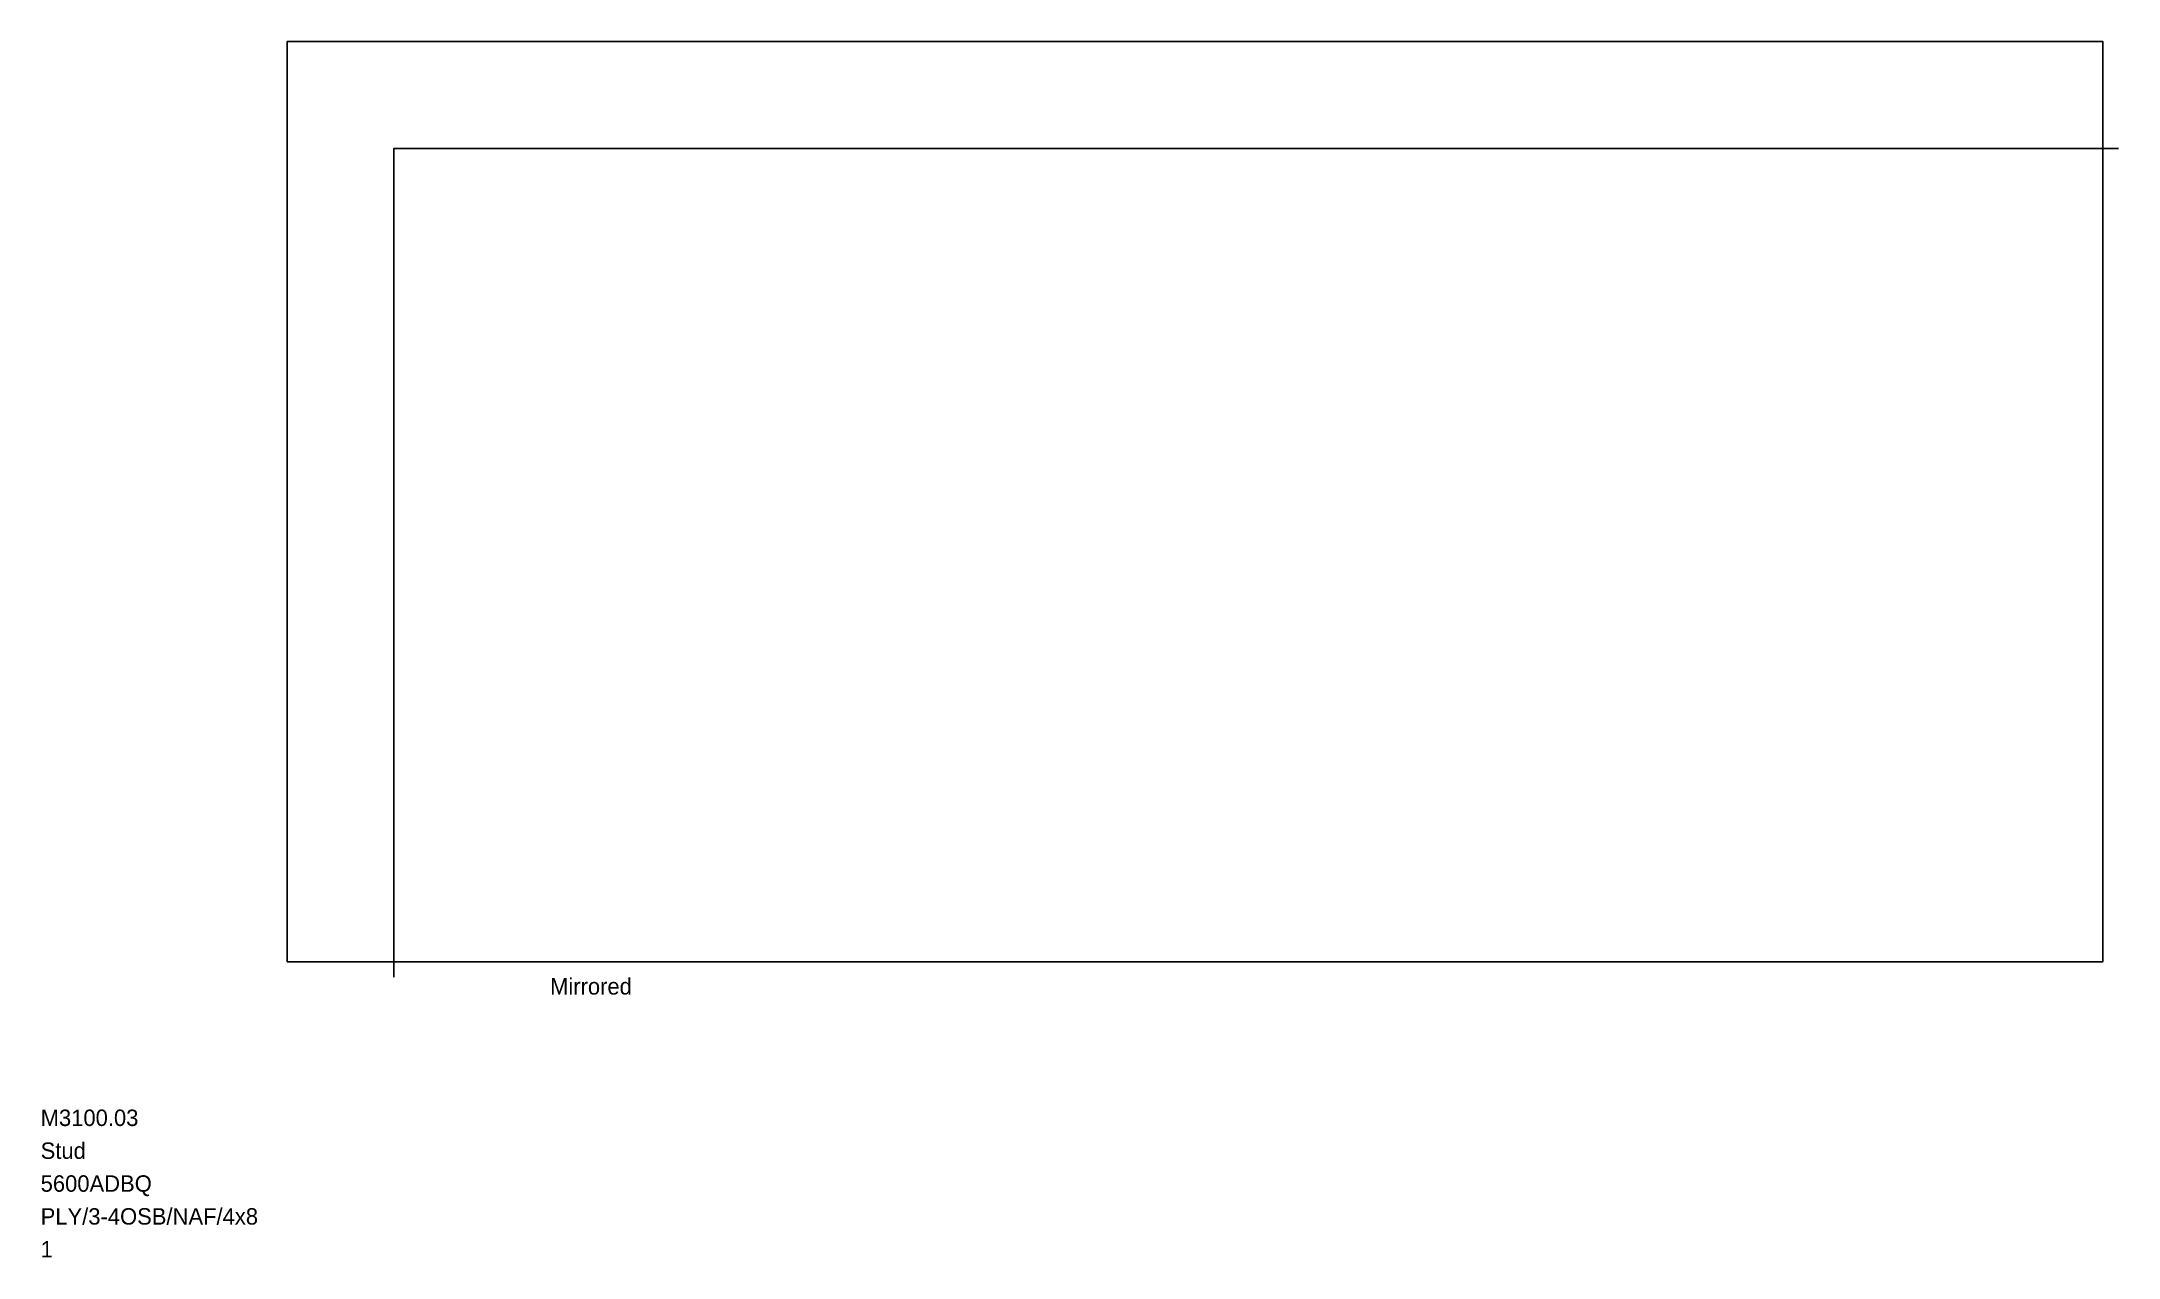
# Model space of a CAD drawing. Header units: metres. Extents: x -7.5 to 55.7, y -9 to 28.
import ezdxf

# ---------------------------------------------------------------- set-up
doc = ezdxf.new("R2010")
doc.units = ezdxf.units.M

msp = doc.modelspace()

# ---------------------------------------------------------------- linework, layer by layer
at = {"layer": 'BORDER_Z0P74', "color": 7}
msp.add_lwpolyline([(0, 0), (0, 28), (55.2475, 28), (55.2475, 0)], close=True, dxfattribs=at)
at = {"layer": 'ROUTE_Z0P75LT130RAMP', "color": 3}
msp.add_lwpolyline([(55.722501, 24.75), (55.347501, 24.75), (3.25, 24.75), (3.25, -0.1), (3.25, -0.475)], dxfattribs=at)

# ---------------------------------------------------------------- texts
at = {"layer": 'DESCRIPTION', "color": 1}
msp.add_text('Stud', height=0.5, dxfattribs=at).set_placement((-7.5, -6))
at = {"layer": 'FILENAME', "color": 1}
msp.add_text('5600ADBQ', height=0.5, dxfattribs=at).set_placement((-7.5, -7))
at = {"layer": 'ITEMNUMBER', "color": 1}
msp.add_text('M3100.03', height=0.5, dxfattribs=at).set_placement((-7.5, -5))
at = {"layer": 'MATERIALNAME', "color": 1}
msp.add_text('PLY/3-4OSB/NAF/4x8', height=0.5, dxfattribs=at).set_placement((-7.5, -8))
at = {"layer": 'Qty', "color": 1}
msp.add_text('1', height=0.5, dxfattribs=at).set_placement((-7.5, -9))
at = {"layer": 'RUNFIELD', "color": 1}
msp.add_text('Mirrored', height=0.5, dxfattribs=at).set_placement((8, -1))

doc.saveas('drawing.dxf')
